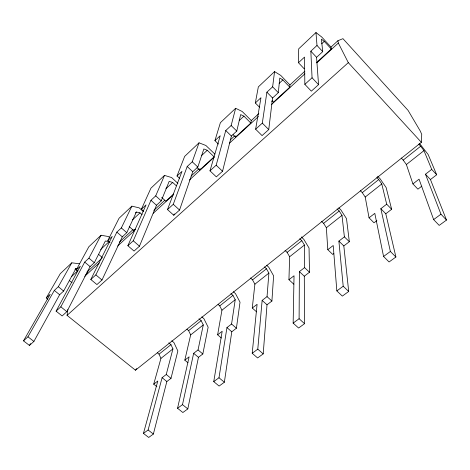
<?xml version="1.0" encoding="UTF-8"?>
<svg xmlns="http://www.w3.org/2000/svg" width="470" height="470" viewBox="0 0 470 470"><rect width="100%" height="100%" fill="white"/><g stroke="black" fill="none" stroke-linecap="round" stroke-linejoin="round"><path stroke-width="0.7" d="M293.838 284.233L288.938 279.697L294.038 275.755L293.151 323.107L298.603 328.031L304.56 323.683L299.102 318.719L299.39 271.625L304.578 267.618L304.431 245.052L301.811 240.687L299.754 238.719M304.178 68.779L298.468 62.733L298.703 48.833L315.975 32.542L321.756 37.042L330.998 47.1L331.285 48.992L316.61 62.492M288.938 279.697L289.643 256.732L287.105 252.378L285.049 250.445M67.862 309.554L67.063 315.358L135.46 370.219L421.367 142.328L421.731 134.408L420.333 131.148L408.101 110.432L342.947 38.663L337.906 40.731L330.998 47.1M272.077 100.586L273.558 102.102L289.814 87.15L289.925 84.958L304.824 71.223M256.596 311.874L252.273 308.026L257.09 304.307L252.202 353.276L257.607 357.958L263.2 353.875L267.013 304.789L271.907 301.035L273.605 275.825L268.752 267.219L266.596 265.227M252.202 353.276L257.783 349.163L262.142 300.401L267.036 296.623L268.893 273.117L266.461 268.787L264.41 266.901M259.434 107.137L255.316 102.977L260.962 97.713L255.639 129.215L262.066 135.607L268.746 129.579L272.565 97.989L278.322 92.672L279.773 78.049L282.858 79.924L289.814 87.15M252.273 308.026L254.887 284.18L252.525 279.856L250.487 278.005M255.639 129.215L262.313 123.128L266.889 92.185L272.635 86.827L274.562 71.599L280.749 75.412L289.925 84.958M221.37 338.018L217.622 334.799L222.175 331.279L213.744 381.616L219.102 386.064L224.36 382.228L231.78 331.779L236.41 328.23L240.023 302.187L235.499 293.638L233.361 291.735M213.744 381.616L218.991 377.745L226.951 327.59L231.575 324.018L235.223 299.713L232.956 295.407L230.929 293.603M217.622 334.799L221.946 310.2L219.743 305.911L218.086 304.46M255.316 102.977L258.341 86.891L274.562 71.599M233.073 134.696L235.529 137.099L250.821 123.023L251.291 120.567L258.805 113.64M188 362.787L184.816 360.143L189.128 356.812L177.56 408.277L182.865 412.519L187.812 408.906L198.446 357.323L202.829 353.969L208.145 327.202L203.933 318.725L201.806 316.892M177.56 408.277L182.501 404.635L193.652 353.317L198.035 349.933L203.281 324.94L201.172 320.675L198.975 318.783M184.816 360.143L190.667 334.904L203.281 324.94M235.529 137.099L235.828 135.818M218.491 144.102L214.919 140.653L220.207 135.724L209.978 170.845L216.329 176.861L222.545 171.256L231.387 136.042L236.774 131.06L240.669 114.586L243.924 116.155L250.821 123.023M156.874 386.704L153.719 384.172L157.808 381.011L143.45 433.411L148.702 437.458L153.367 434.051L166.844 381.534L171.004 378.35L177.854 350.973L173.924 342.565L171.814 340.809M209.978 170.845L216.177 165.193L225.759 130.542L231.146 125.525L235.652 108.288L242.191 111.49L251.291 120.567M143.45 433.411L148.115 429.974L162.103 377.692L166.251 374.484L172.937 348.91L170.963 344.674L168.789 342.865M153.719 384.172L160.94 358.381L172.937 348.91M214.919 140.653L220.395 122.682L235.652 108.288M197.059 167.614L199.68 170.081L200.132 168.695M179.54 178.341L177.02 176.003L181.984 171.374L167.49 209.579L173.771 215.254L179.558 210.037L192.765 171.726L197.823 167.05L203.857 148.978L207.27 150.271L214.103 156.81L199.68 170.081M173.771 215.254L174.264 213.874M167.49 209.579L173.266 204.315L187.195 166.509L192.248 161.797L199.033 142.827L205.866 145.471L214.89 154.119M177.02 176.003L184.651 156.393L199.033 142.827M143.385 211.012L141.388 209.232L146.058 204.873L127.864 245.71L134.062 251.074L139.467 246.198L156.475 205.261L161.233 200.866L169.153 181.402L172.69 182.448L176.338 185.803M127.864 245.71L133.257 240.793L150.964 200.302L155.717 195.873L164.5 175.392L171.585 177.548L177.895 183.365M129.215 226.616L133.833 230.664L134.397 229.413M141.388 209.232L150.923 188.2L164.5 175.392M110.009 242.391L107.836 240.528L112.236 236.422L90.81 279.491L96.932 284.573L101.99 280.008L122.306 236.833L126.788 232.691L136.376 212.029L140.025 212.851L142.087 214.678M90.81 279.491L95.856 274.885L116.86 232.109L121.336 227.938L131.888 206.154L139.185 207.858L143.35 211.571M107.836 240.528L119.051 218.262L131.888 206.154M77.791 271.384L76.181 270.05L80.335 266.173L56.095 311.14L62.128 315.963L66.875 311.686L90.081 266.608L94.311 262.701L105.368 240.998L109.111 241.621L100.633 249.505M88.09 270.984L86.368 274.333L85.317 275.303M56.095 311.14L60.83 306.822L84.7 262.101L88.924 258.165L101.032 235.253L108.517 236.557L109.61 237.503M76.181 270.05L88.871 246.721L101.032 235.253M47.858 299.226L46.266 297.951L50.196 294.279L23.5 340.856L29.445 345.444L33.905 341.426L59.637 294.737L63.638 291.042L75.993 268.441L77.268 268.587M29.445 345.444L30.503 343.546M23.5 340.856L27.947 336.802L54.32 290.437L58.315 286.712L71.798 262.824L79.436 263.764M46.266 297.951L60.266 273.699L71.798 262.824M135.46 370.219L136.817 368.521M74.942 269.428L75.993 268.441M135.342 212.992L136.376 212.029M298.468 62.733L304.501 57.105L304.848 84.353L311.334 91.162L318.548 84.653L316.569 57.334L310.846 51.189L316.997 45.449L315.975 32.542M71.405 276.707L77.709 270.838M132.522 219.831L140.025 212.851M165.892 188.775L172.69 182.448M201.401 155.729L207.27 150.271M239.189 120.567L243.924 116.155M279.192 83.337L282.858 79.924M321.662 43.81L324.282 41.378L331.285 48.992M316.569 57.334L322.726 51.641L321.404 39.151L324.282 41.378M87.044 271.948L101.937 258.224M119.38 242.144L133.122 229.483M153.831 210.395L164.894 200.197M191.079 176.062L198.998 168.765M230.288 139.925L234.536 136.006M271.678 101.773L272.753 100.786M133.833 230.664L135.442 229.178M173.694 193.987L165.834 201.219L161.686 197.453M84.688 276.331L99.264 262.93M117.612 246.051L134.884 230.171M153.232 213.292L173.741 194.433M189.392 180.039L214.22 157.203M229.331 143.309L258.476 116.501M271.431 104.593L304.889 73.814M316.762 62.898L338.353 43.04L337.906 40.731M304.848 84.353L312.056 77.785L310.846 51.189M67.063 315.358L348.305 62.651L338.353 43.04M160.94 358.381L159.03 354.163L170.963 344.674M190.667 334.904L188.617 330.651L201.172 320.675M219.743 305.911L232.956 295.407M252.525 279.856L266.461 268.787M287.105 252.378L301.811 240.687M321.556 221.329L323.624 223.35L339.181 210.989L341.995 215.378L344.387 236.862L349.328 241.715L343.823 245.933L348.699 291.459L342.336 296.106L336.849 290.907L333.207 245.499L327.796 249.676L332.725 254.435L333.806 253.606M360.343 190.685L362.264 192.647L378.738 179.552L381.775 183.958L386.687 204.18L391.645 209.285L385.794 213.774L395.904 257.002L389.089 261.972L383.567 256.485L374.802 213.362L369.05 217.804L374.003 222.804L376.881 220.6M401.274 158.049L403.201 160.111L420.679 146.223L423.958 150.641L431.707 169.4L436.683 174.781L430.455 179.552L446.5 220.066L439.191 225.4L433.646 219.584L419.046 179.176L412.924 183.905L417.901 189.175L421.796 186.185M221.946 310.2L235.223 299.713M254.887 284.18L268.893 273.117M289.643 256.732L304.431 245.052M327.796 249.676L326.362 227.733L341.995 215.378M369.05 217.804L365.208 197.047L381.775 183.958M412.924 183.905L406.38 164.524L423.958 150.641M348.699 291.459L343.206 286.224L338.888 241.11L344.387 236.862M395.904 257.002L390.376 251.468L380.835 208.698L386.687 204.18M446.5 220.066L440.954 214.197L425.473 174.211L431.707 169.4M304.56 323.683L304.296 276.219L309.483 272.242L309.043 248.013L303.832 239.347L301.282 236.909M293.151 323.107L299.102 318.719M336.849 290.907L343.206 286.224M383.567 256.485L390.376 251.468M433.646 219.584L440.954 214.197M27.947 336.802L33.905 341.426M148.115 429.974L153.367 434.051M60.83 306.822L66.875 311.686M182.501 404.635L187.812 408.906M54.32 290.437L59.637 294.737M162.103 377.692L166.844 381.534M58.315 286.712L63.638 291.042M166.251 374.484L171.004 378.35M69.343 280.531L72.063 282.764M157.397 352.829L159.03 354.163M84.7 262.101L90.081 266.608M193.652 353.317L198.446 357.323M95.856 274.885L101.99 280.008M218.991 377.745L224.36 382.228M88.924 258.165L94.311 262.701M198.035 349.933L202.829 353.969M98.577 254.352L102.425 257.619M186.978 329.259L188.617 330.651M116.86 232.109L122.306 236.833M226.951 327.59L231.78 331.779M121.336 227.938L126.788 232.691M231.575 324.018L236.41 328.23M133.257 240.793L139.467 246.198M257.783 349.163L263.2 353.875M150.964 200.302L156.475 205.261M262.142 300.401L267.013 304.789M155.717 195.873L161.233 200.866M267.036 296.623L271.907 301.035M173.266 204.315L179.558 210.037M187.195 166.509L192.765 171.726M299.39 271.625L304.296 276.219M192.248 161.797L197.823 167.05M304.578 267.618L309.483 272.242M216.177 165.193L222.545 171.256M225.759 130.542L231.387 136.042M338.888 241.11L343.823 245.933M231.146 125.525L236.774 131.06M337.107 208.927L339.181 210.989M338.835 207.869L340.885 209.908L346.496 218.621L349.328 241.715M262.313 123.128L268.746 129.579M266.889 92.185L272.565 97.989M380.835 208.698L385.794 213.774M272.635 86.827L278.322 92.672M377.663 176.244L380.083 178.764L386.129 187.512L391.645 209.285M376.811 177.554L378.738 179.552M312.056 77.785L318.548 84.653M425.473 174.211L430.455 179.552M316.997 45.449L322.726 51.641M348.305 62.651L421.367 142.328M419.681 143.638L428.152 154.53L436.683 174.781M418.747 144.12L420.679 146.223M403.201 160.111L406.38 164.524M362.264 192.647L365.208 197.047M323.624 223.35L326.362 227.733"/></g></svg>
